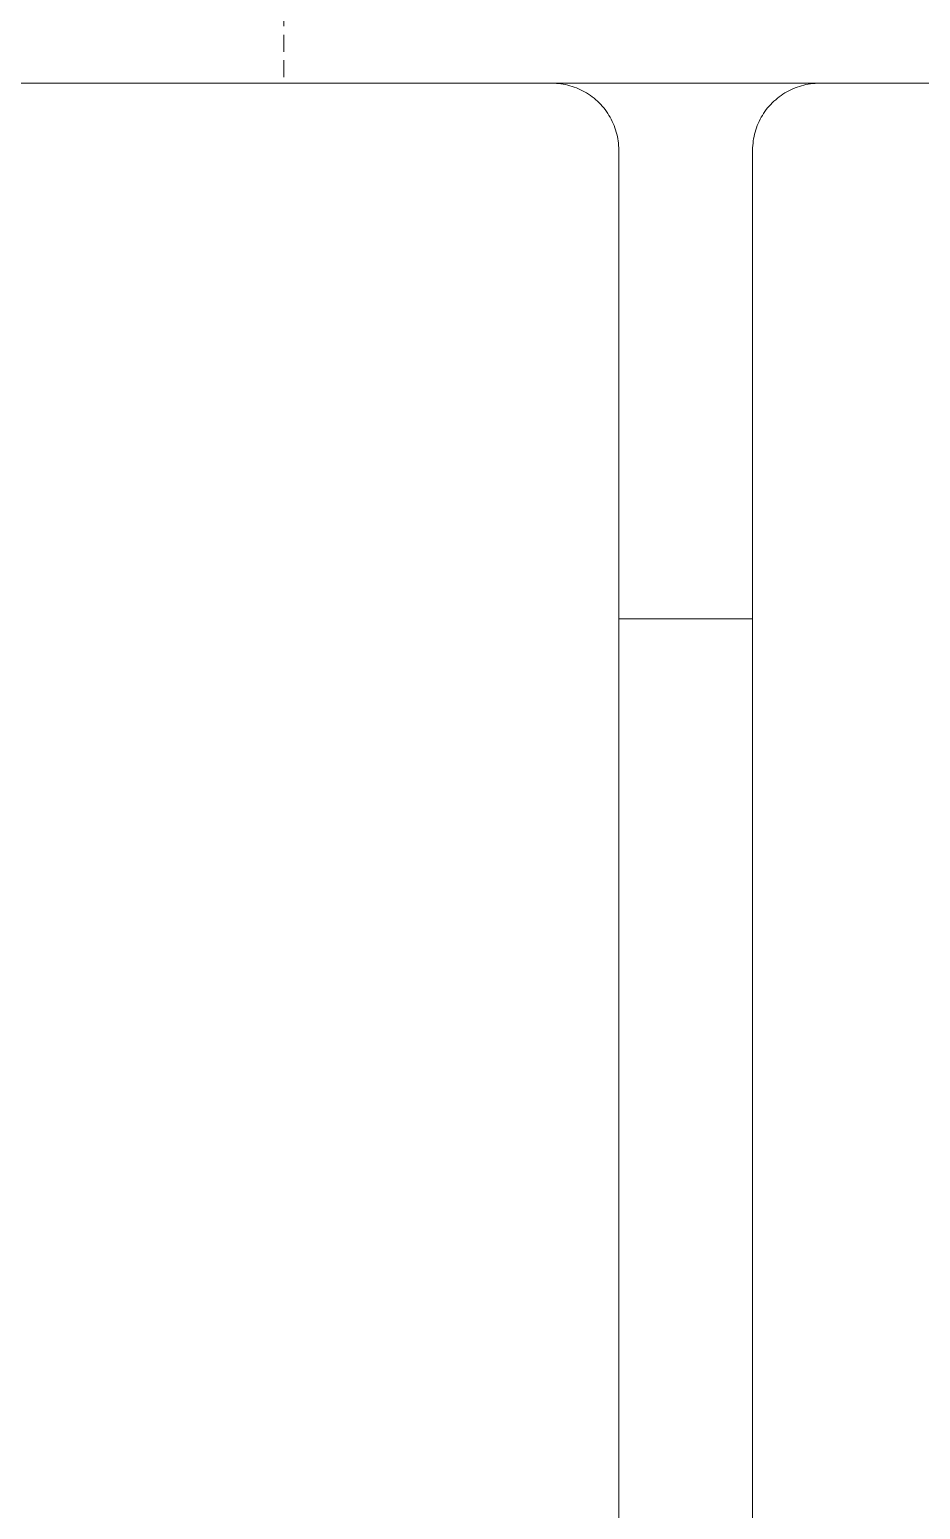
# Model space of a CAD drawing. Header units: millimetres. Extents: x -402 to 3954, y -41 to 3282.
# Drawn here: x 1550.6 to 1617.2, y 1596.4 to 1706.9 of the extents above; entities that cross this region are included whole.
import ezdxf

# ---------------------------------------------------------------- set-up
doc = ezdxf.new("R2010")
doc.units = ezdxf.units.MM
doc.linetypes.add('HIDDEN', pattern=[1.905, 1.27, -0.635])
doc.layers.add('ZANO_R', color=7, linetype='Continuous', lineweight=0)
doc.layers.add('ZANO_R_przerywana', color=7, linetype='HIDDEN', lineweight=0)

msp = doc.modelspace()

# ---------------------------------------------------------------- linework, layer by layer
at = {"layer": 'ZANO_R'}
for p, q in [((1589.63, 1702.91), (1515.63, 1702.91)), ((1589.8, 1702.9), (1589.63, 1702.91)), ((1609.52, 1702.91), (1589.74, 1702.91)), ((1589.97, 1702.89), (1589.8, 1702.9)), ((1590.14, 1702.88), (1589.97, 1702.89)), ((1590.31, 1702.86), (1590.14, 1702.88)), ((1590.48, 1702.83), (1590.31, 1702.86)), ((1590.65, 1702.8), (1590.48, 1702.83)), ((1608.61, 1702.8), (1608.78, 1702.83)), ((1608.78, 1702.83), (1608.95, 1702.86)), ((1608.95, 1702.86), (1609.12, 1702.88)), ((1609.12, 1702.88), (1609.29, 1702.89)), ((1609.29, 1702.89), (1609.46, 1702.9)), ((1609.46, 1702.9), (1609.63, 1702.91)), ((1683.63, 1702.91), (1609.63, 1702.91)), ((1590.82, 1702.76), (1590.65, 1702.8)), ((1590.98, 1702.72), (1590.82, 1702.76)), ((1591.14, 1702.67), (1590.98, 1702.72)), ((1591.31, 1702.62), (1591.14, 1702.67)), ((1591.47, 1702.56), (1591.31, 1702.62)), ((1591.62, 1702.49), (1591.47, 1702.56)), ((1591.78, 1702.42), (1591.62, 1702.49)), ((1591.93, 1702.34), (1591.78, 1702.42)), ((1592.08, 1702.26), (1591.93, 1702.34)), ((1592.23, 1702.18), (1592.08, 1702.26)), ((1592.37, 1702.09), (1592.23, 1702.18)), ((1592.51, 1701.99), (1592.37, 1702.09)), ((1592.65, 1701.89), (1592.51, 1701.99)), ((1592.79, 1701.78), (1592.65, 1701.89)), ((1592.92, 1701.67), (1592.79, 1701.78)), ((1606.35, 1701.67), (1606.48, 1701.78)), ((1606.48, 1701.78), (1606.61, 1701.89)), ((1606.61, 1701.89), (1606.75, 1701.99)), ((1606.75, 1701.99), (1606.89, 1702.09)), ((1606.89, 1702.09), (1607.03, 1702.18)), ((1607.03, 1702.18), (1607.18, 1702.26)), ((1607.18, 1702.26), (1607.33, 1702.34)), ((1607.33, 1702.34), (1607.48, 1702.42)), ((1607.48, 1702.42), (1607.64, 1702.49)), ((1607.64, 1702.49), (1607.8, 1702.56)), ((1607.8, 1702.56), (1607.96, 1702.62)), ((1607.96, 1702.62), (1608.12, 1702.67)), ((1608.12, 1702.67), (1608.28, 1702.72)), ((1608.28, 1702.72), (1608.45, 1702.76)), ((1608.45, 1702.76), (1608.61, 1702.8)), ((1593.04, 1701.56), (1592.92, 1701.67)), ((1593.17, 1701.44), (1593.04, 1701.56)), ((1593.29, 1701.32), (1593.17, 1701.44)), ((1593.4, 1701.19), (1593.29, 1701.32)), ((1593.51, 1701.06), (1593.4, 1701.19)), ((1593.62, 1700.93), (1593.51, 1701.06)), ((1593.72, 1700.79), (1593.62, 1700.93)), ((1593.81, 1700.65), (1593.72, 1700.79)), ((1593.9, 1700.5), (1593.81, 1700.65)), ((1605.36, 1700.5), (1605.45, 1700.65)), ((1605.45, 1700.65), (1605.55, 1700.79)), ((1605.55, 1700.79), (1605.65, 1700.93)), ((1605.65, 1700.93), (1605.75, 1701.06)), ((1605.75, 1701.06), (1605.86, 1701.19)), ((1605.86, 1701.19), (1605.98, 1701.32)), ((1605.98, 1701.32), (1606.1, 1701.44)), ((1606.1, 1701.44), (1606.22, 1701.56)), ((1606.22, 1701.56), (1606.35, 1701.67)), ((1593.99, 1700.36), (1593.9, 1700.5)), ((1594.07, 1700.21), (1593.99, 1700.36)), ((1594.15, 1700.05), (1594.07, 1700.21)), ((1594.22, 1699.9), (1594.15, 1700.05)), ((1594.28, 1699.74), (1594.22, 1699.9)), ((1594.34, 1699.58), (1594.28, 1699.74)), ((1594.4, 1699.42), (1594.34, 1699.58)), ((1604.87, 1699.42), (1604.92, 1699.58)), ((1604.92, 1699.58), (1604.98, 1699.74)), ((1604.98, 1699.74), (1605.05, 1699.9)), ((1605.05, 1699.9), (1605.12, 1700.05)), ((1605.12, 1700.05), (1605.19, 1700.21)), ((1605.19, 1700.21), (1605.27, 1700.36)), ((1605.27, 1700.36), (1605.36, 1700.5)), ((1594.45, 1699.25), (1594.4, 1699.42)), ((1594.49, 1699.09), (1594.45, 1699.25)), ((1594.53, 1698.92), (1594.49, 1699.09)), ((1594.56, 1698.75), (1594.53, 1698.92)), ((1594.58, 1698.59), (1594.56, 1698.75)), ((1594.61, 1698.42), (1594.58, 1698.59)), ((1594.62, 1698.25), (1594.61, 1698.42)), ((1604.64, 1698.25), (1604.66, 1698.42)), ((1604.66, 1698.42), (1604.68, 1698.59)), ((1604.68, 1698.59), (1604.7, 1698.75)), ((1604.7, 1698.75), (1604.74, 1698.92)), ((1604.74, 1698.92), (1604.77, 1699.09)), ((1604.77, 1699.09), (1604.82, 1699.25)), ((1604.82, 1699.25), (1604.87, 1699.42)), ((1594.63, 1698.08), (1594.62, 1698.25)), ((1594.63, 1697.91), (1594.63, 1698.08)), ((1594.63, 1697.91), (1594.63, 1257.91)), ((1604.63, 1698.08), (1604.64, 1698.25)), ((1604.63, 1697.91), (1604.63, 1698.08)), ((1604.63, 1257.91), (1604.63, 1697.91)), ((1594.63, 1662.91), (1604.63, 1662.91))]:
    msp.add_line(p, q, dxfattribs=at)
at = {"layer": 'ZANO_R_przerywana'}
msp.add_line((1569.63, 1742.72), (1569.63, 1702.91), dxfattribs=at)

doc.saveas('drawing.dxf')
